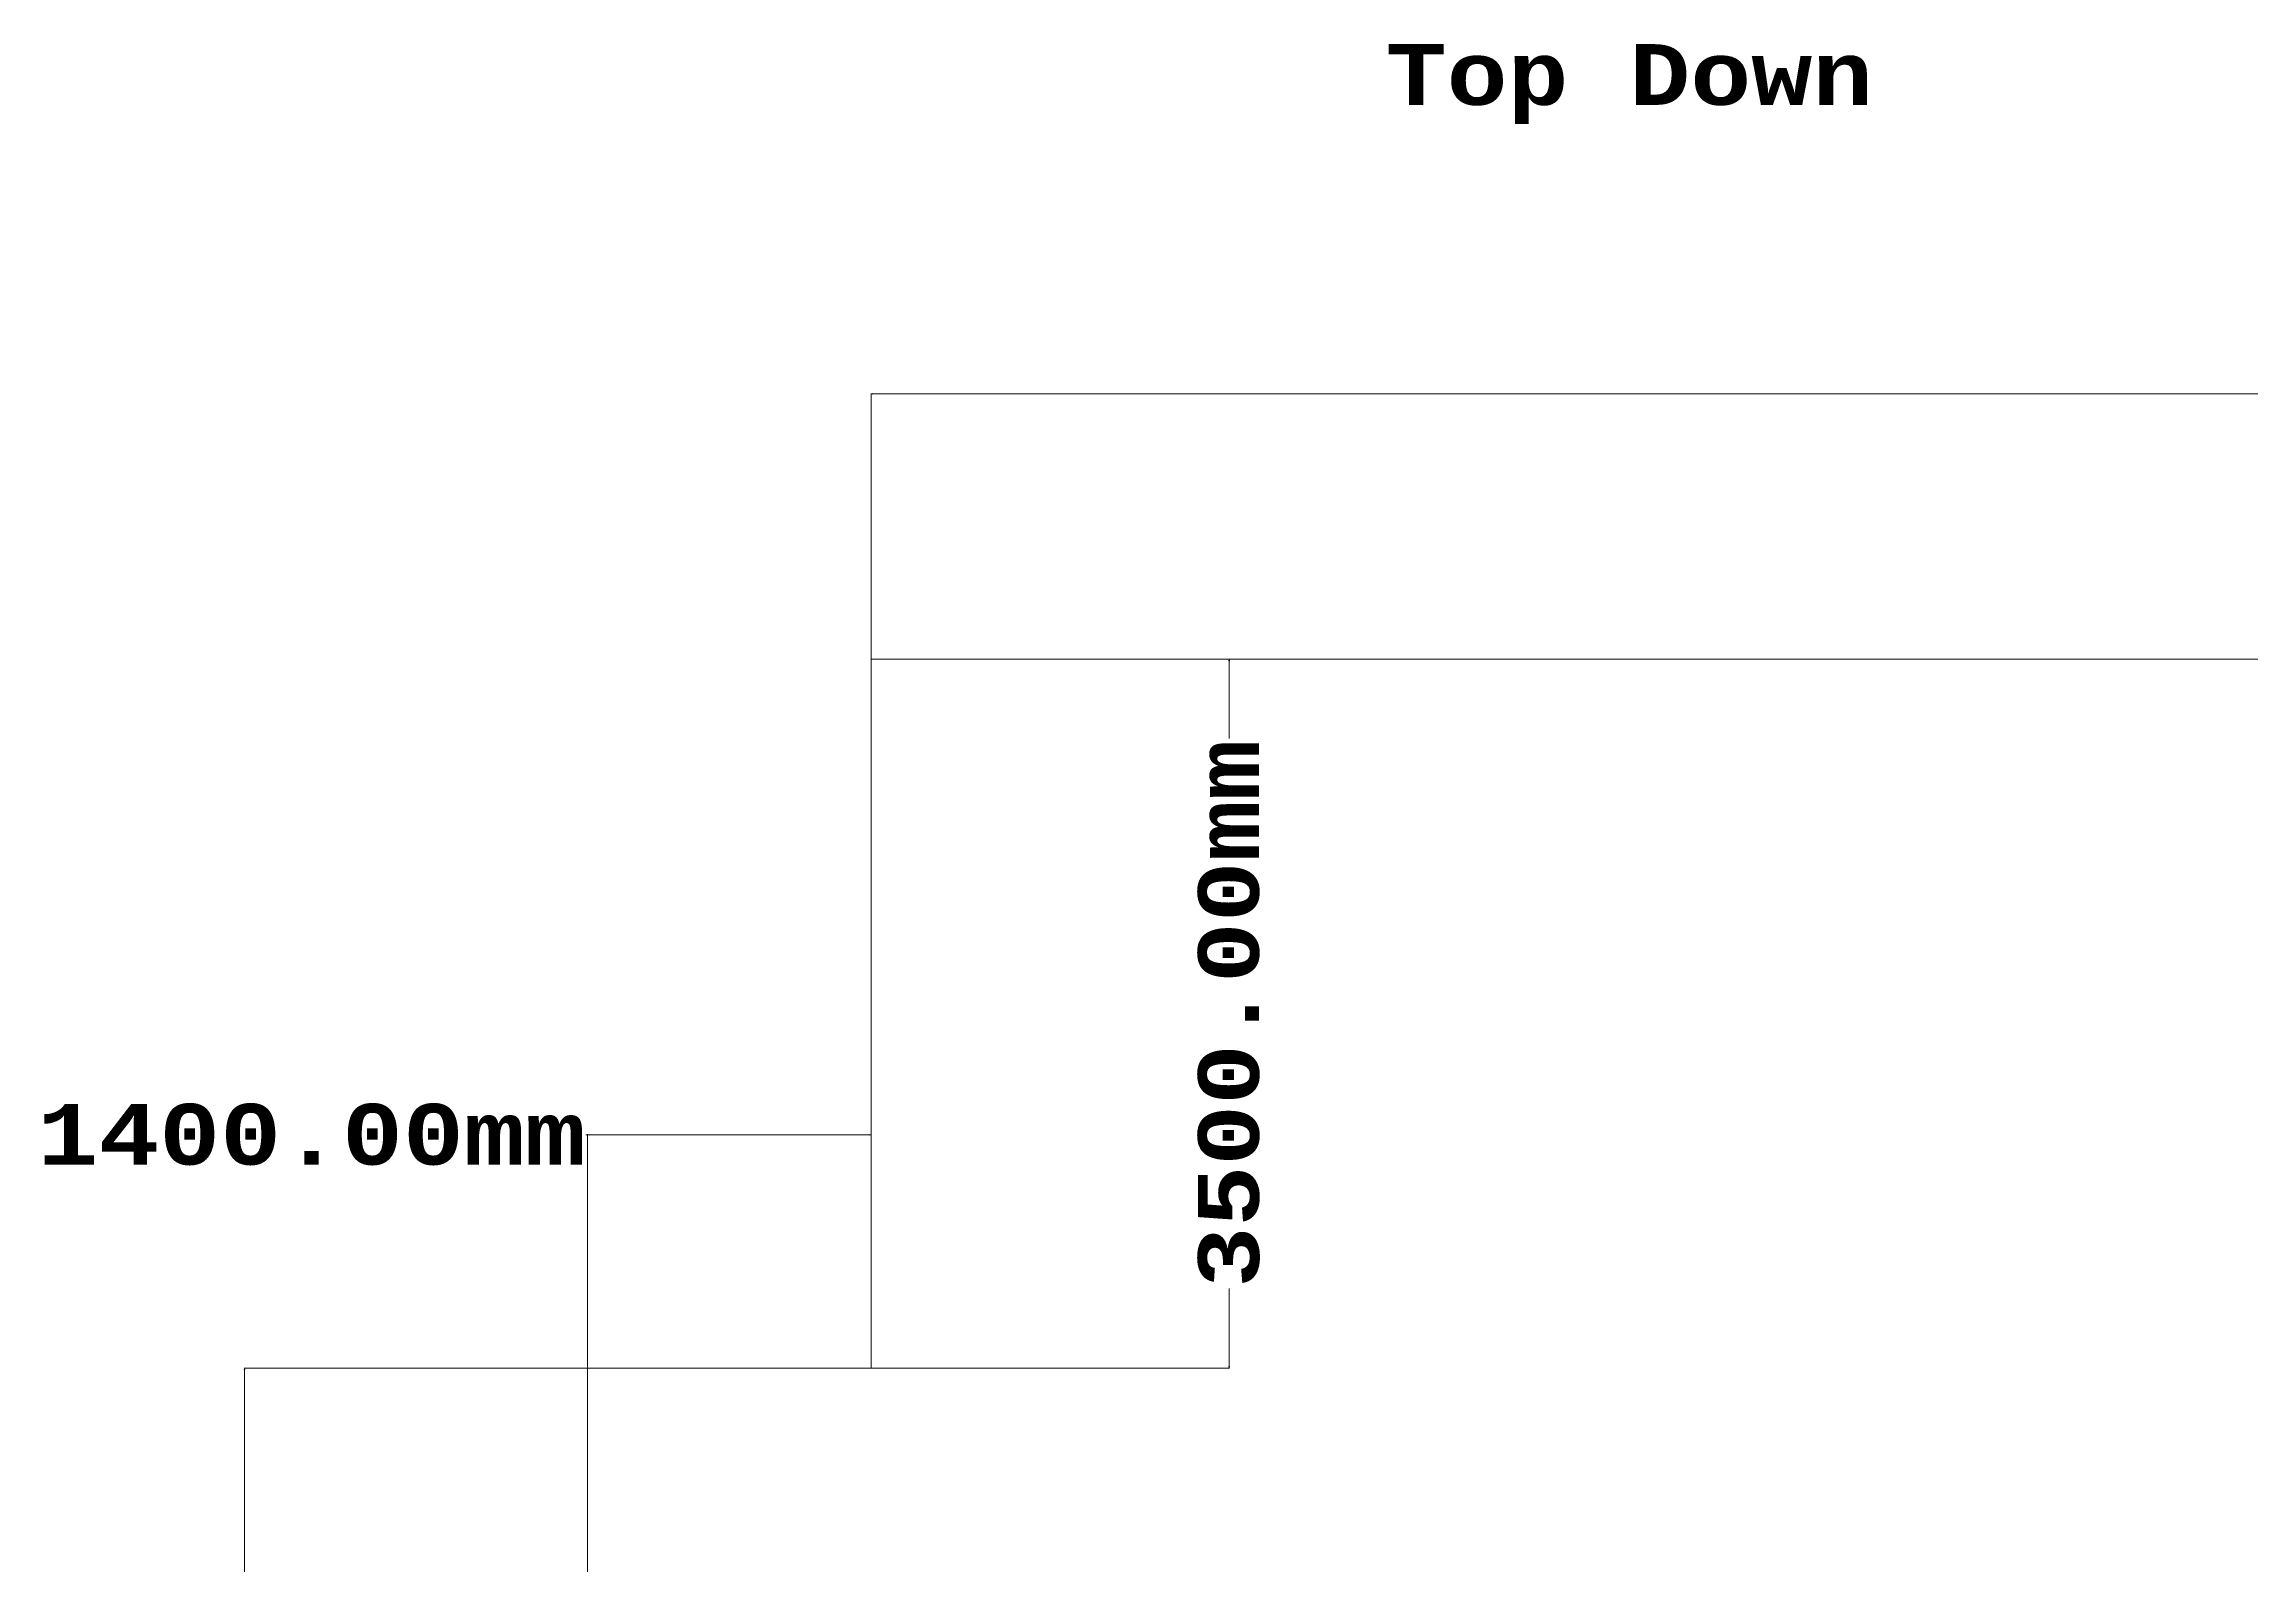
# Model space of a CAD drawing. Header units: millimetres. Extents: x -2681 to 38483, y -18874 to 13786.
# Drawn here: x -2681 to 8213, y 6273 to 13786 of the extents above; entities that cross this region are included whole.
import ezdxf

# ---------------------------------------------------------------- set-up
doc = ezdxf.new("R2010")
doc.units = ezdxf.units.MM
doc.header["$MEASUREMENT"] = 0
doc.layers.get('0').update_dxf_attribs({"lineweight": 20})
doc.layers.add('dimension', color=21, linetype='Continuous')
doc.styles.get("Standard").update_dxf_attribs({"font": 'courbd.ttf', "height": 300})
doc.dimstyles.get("Standard").update_dxf_attribs({"dimtxt": 30, "dimasz": 8, "dimexe": 2.18, "dimexo": 2.063, "dimgap": 0.09, "dimtad": 0, "dimzin": 0, "dimdsep": 46, "dimtxsty": 'Standard', "dimblk": 'CLOSEDBLANK', "dimcen": 0.09, "dimclrt": 256, "dimadec": 0, "dimazin": 0, "dimtfac": 1, "dimtofl": 0, "dimtmove": 0, "dimatfit": 3, "dimldrblk": 'CLOSEDBLANK', "dimfxl": 1, "dimtolj": 1, "dimtzin": 0, "dimlwd": 13, "dimlwe": 13, "dimarcsym": 0})

# ---------------------------------------------------------------- blocks, each defined once
blk = doc.blocks.new('_ClosedBlank')
at = {"color": 0, "linetype": 'ByBlock', "lineweight": -2}
for p, q in [((-1, 0.2), (0, 0)), ((-1, 0.2), (-1, -0.2)), ((0, 0), (-1, -0.2))]:
    blk.add_line(p, q, dxfattribs=at)
blk = doc.blocks.new('*D5')
at = {"layer": 'Defpoints', "color": 0, "transparency": 16777216}
for p in [(1400, 12060), (1400, 10750), (18450, 10750)]:
    blk.add_point(p, dxfattribs=at)
at = {"layer": 'dimension', "color": 0, "lineweight": 13, "transparency": 16777216}
for p, q in [((1400, 10752), (1400, 12062)), ((1408, 12060), (8420, 12060)), ((18442, 12060), (11430, 12060)), ((18450, 10752), (18450, 12062))]:
    blk.add_line(p, q, dxfattribs=at)
at = {"layer": 'dimension', "color": 0, "lineweight": 13, "transparency": 16777216, "xscale": 8, "yscale": 8, "zscale": 8, "rotation": 180}
blk.add_blockref('_ClosedBlank', (1400, 12060), dxfattribs=at)
at = {"layer": 'dimension', "color": 0, "lineweight": 13, "transparency": 16777216, "xscale": 8, "yscale": 8, "zscale": 8}
blk.add_blockref('_ClosedBlank', (18450, 12060), dxfattribs=at)
at = {"layer": 'dimension', "transparency": 16777216, "insert": (9925, 12060), "char_height": 300, "attachment_point": 5}
blk.add_mtext('\\A1;17050.00mm', dxfattribs=at)
blk = doc.blocks.new('*D6')
at = {"layer": 'Defpoints', "color": 0, "transparency": 16777216}
for p in [(1400, 10750), (1400, 7250), (3166, 7250)]:
    blk.add_point(p, dxfattribs=at)
at = {"layer": 'dimension', "color": 0, "lineweight": 13, "transparency": 16777216}
for p, q in [((1402, 10750), (3168, 10750)), ((3166, 10742), (3166, 10358)), ((3166, 7258), (3166, 7642)), ((1402, 7250), (3168, 7250))]:
    blk.add_line(p, q, dxfattribs=at)
at = {"layer": 'dimension', "color": 0, "lineweight": 13, "transparency": 16777216, "xscale": 8, "yscale": 8, "zscale": 8}
for p, rotation in [((3166, 10750), 90), ((3166, 7250), 270)]:
    blk.add_blockref('_ClosedBlank', p, dxfattribs=dict(at, rotation=rotation))
at = {"layer": 'dimension', "transparency": 16777216, "insert": (3166, 9000), "char_height": 300, "attachment_point": 5, "rotation": 90}
blk.add_mtext('\\A1;3500.00mm', dxfattribs=at)
blk = doc.blocks.new('*D7')
at = {"layer": 'Defpoints', "color": 0, "transparency": 16777216}
for p in [(0, 8402), (0, 7250), (1400, 7250)]:
    blk.add_point(p, dxfattribs=at)
at = {"layer": 'dimension', "color": 0, "lineweight": 13, "transparency": 16777216}
for p, q in [((0, 8402), (-8, 8402)), ((0, 7252), (0, 8405)), ((1392, 8402), (8, 8402)), ((1400, 7252), (1400, 8405))]:
    blk.add_line(p, q, dxfattribs=at)
at = {"layer": 'dimension', "color": 0, "lineweight": 13, "transparency": 16777216, "xscale": 8, "yscale": 8, "zscale": 8, "rotation": 180}
blk.add_blockref('_ClosedBlank', (0, 8402), dxfattribs=at)
at = {"layer": 'dimension', "color": 0, "lineweight": 13, "transparency": 16777216, "xscale": 8, "yscale": 8, "zscale": 8}
blk.add_blockref('_ClosedBlank', (1400, 8402), dxfattribs=at)
at = {"layer": 'dimension', "transparency": 16777216, "insert": (-1361, 8402), "char_height": 300, "attachment_point": 5}
blk.add_mtext('\\A1;1400.00mm', dxfattribs=at)
blk = doc.blocks.new('*D8')
at = {"layer": 'Defpoints', "color": 0, "transparency": 16777216}
for p in [(0, 7250), (0, 0), (-1692, 0)]:
    blk.add_point(p, dxfattribs=at)
at = {"layer": 'dimension', "color": 0, "lineweight": 13, "transparency": 16777216}
for p, q in [((-2, 7250), (-1694, 7250)), ((-1692, 7242), (-1692, 4981)), ((-1692, 8), (-1692, 2269)), ((-2, 0), (-1694, 0))]:
    blk.add_line(p, q, dxfattribs=at)
at = {"layer": 'dimension', "color": 0, "lineweight": 13, "transparency": 16777216, "xscale": 8, "yscale": 8, "zscale": 8}
for p, rotation in [((-1692, 7250), 90), ((-1692, 0), 270)]:
    blk.add_blockref('_ClosedBlank', p, dxfattribs=dict(at, rotation=rotation))
at = {"layer": 'dimension', "transparency": 16777216, "insert": (-1692, 3625), "char_height": 300, "attachment_point": 5, "rotation": 90}
blk.add_mtext('\\A1;7250.00mm', dxfattribs=at)

msp = doc.modelspace()

# ---------------------------------------------------------------- linework, layer by layer
for p, q in [((18450, 10750), (1400, 10750)), ((1400, 10750), (1400, 7250)), ((1400, 7250), (0, 7250)), ((0, 7250), (0, 0))]:
    msp.add_line(p, q)

# ---------------------------------------------------------------- texts
at = {"lineweight": 20}
msp.add_text('Top Down', height=300, dxfattribs=at).set_placement((3939.177, 13486.289))

# ---------------------------------------------------------------- dimensions: what is measured, and where the dimension line sits
at = {"layer": 'dimension'}
for p1, p2, distance, picture, middle in [((18450, 10750), (1400, 10750), -1309.5, '*D5', (9925, 12059.5)), ((1400, 10750), (1400, 7250), 1765.5, '*D6', (3165.5, 9000)), ((1400, 7250), (0, 7250), -1152.5, '*D7', (-1361.429, 8402.5)), ((0, 7250), (0, 0), -1691.5, '*D8', (-1691.5, 3625))]:
    dim = msp.add_aligned_dim(p1=p1, p2=p2, distance=distance, dimstyle='Standard', override={"dimpost": 'mm'}, dxfattribs=at)
    dim.commit()
    dim.dimension.update_dxf_attribs({"geometry": picture, "text_midpoint": middle})

doc.saveas('drawing.dxf')
